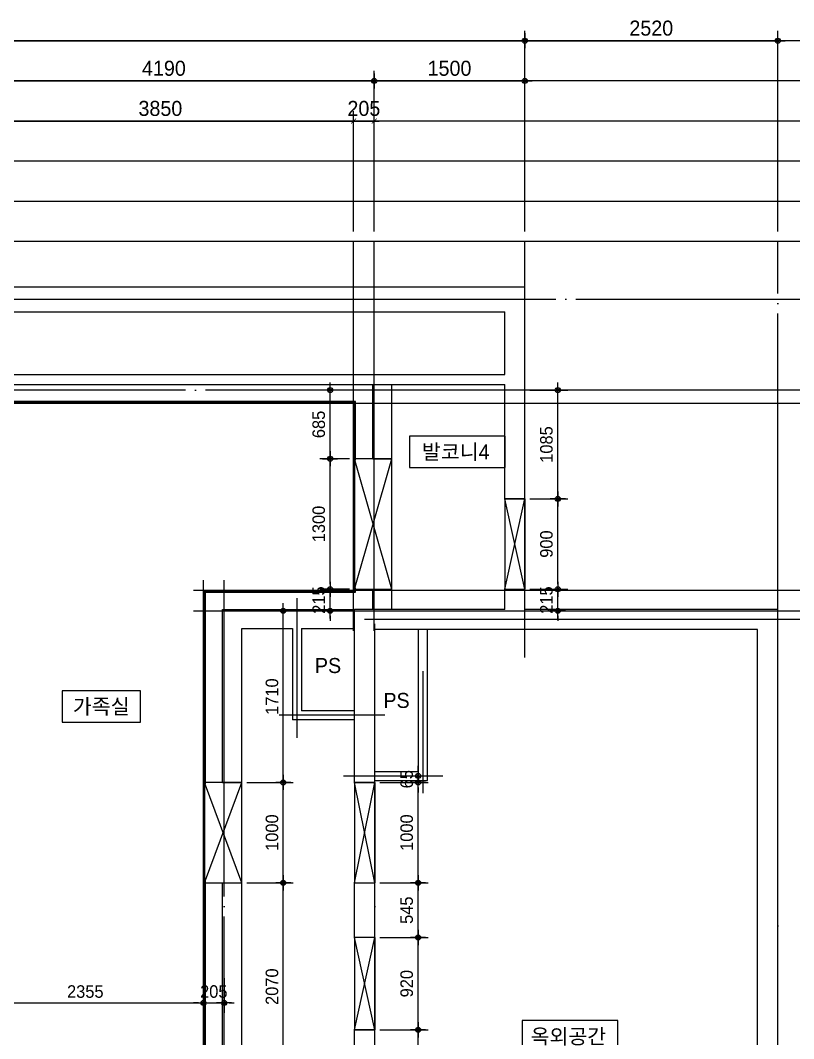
# Model space of a CAD drawing. Header units: millimetres. Extents: x 0 to 92204, y -190080 to 23760.
# Drawn here: x 26519 to 34222, y -176531 to -166385 of the extents above; entities that cross this region are included whole.
import ezdxf
from ezdxf.enums import TextEntityAlignment as Align

# ---------------------------------------------------------------- set-up
doc = ezdxf.new("R2010")
doc.units = ezdxf.units.MM
doc.header["$LTSCALE"] = 100
doc.linetypes.add('AUDIT_D_220706163347-0', pattern=[0])
doc.linetypes.add('CEN', pattern=[62, 60, -1, 0, -1])
doc.layers.get('defpoints').update_dxf_attribs({"color": 139})
for name, color, linetype in [('AA-XXXX-DIMS', 7, 'Continuous'), ('CEN_CON', 1, 'CEN'), ('CEN_WALL', 12, 'CEN'), ('CONC', 2, 'Continuous'), ('DIM', 7, 'AUDIT_D_220706163347-0'), ('ELE3_CON', 7, 'Continuous'), ('MC', 135, 'Continuous'), ('ROM', 7, 'AUDIT_D_220706163347-0'), ('WAL', 3, 'Continuous'), ('WAL_DRY', 7, 'Continuous'), ('실명', 3, 'AUDIT_D_220706163347-0'), ('실명박스', 7, 'AUDIT_D_220706163347-0'), ('창호-open', 4, 'Continuous')]:
    doc.layers.add(name, color=color, linetype=linetype)
doc.layers.add('AA-XXXX-MC', color=153, linetype='AUDIT_D_220706163347-0', plot=False)
doc.styles.add('HAUD01', font='Dotum.ttf')
doc.styles.add('돋움', font='Dotum.ttf')
doc.styles.add('맑은고딕', font='malgun.ttf', dxfattribs={"width": 0.9})
doc.dimstyles.new('DIM-50', dxfattribs={"dimscale": 50, "dimtxt": 3, "dimasz": 1, "dimexe": 2, "dimexo": 2, "dimgap": 1, "dimtad": 1, "dimdec": 0, "dimzin": 0, "dimdsep": 46, "dimtxsty": '맑은고딕', "dimblk1": 'DIMDOT', "dimblk2": 'DIMDOT', "dimsah": 1, "dimcen": 0.09, "dimdle": 2, "dimclrd": 7, "dimclre": 7, "dimclrt": 3, "dimadec": 0, "dimazin": 0, "dimtfac": 1, "dimtdec": 0, "dimtix": 1, "dimtmove": 2, "dimatfit": 3, "dimldrblk": 'DIMDOT', "dimfxl": 1, "dimtolj": 1, "dimtzin": 0, "dimarcsym": 0})
doc.dimstyles.new('MCDIM-50', dxfattribs={"dimscale": 50, "dimtxt": 3, "dimasz": 1, "dimexe": 2, "dimexo": 2, "dimgap": 1, "dimtad": 1, "dimdec": 0, "dimzin": 0, "dimdsep": 46, "dimtxsty": '맑은고딕', "dimblk1": 'ARCHTICK', "dimblk2": 'ARCHTICK', "dimsah": 1, "dimcen": 0.09, "dimdle": 2, "dimclrd": 7, "dimclre": 7, "dimclrt": 3, "dimadec": 0, "dimazin": 0, "dimtfac": 1, "dimtdec": 0, "dimtix": 1, "dimtmove": 2, "dimatfit": 3, "dimldrblk": 'ARCHTICK', "dimfxl": 1, "dimtolj": 1, "dimtzin": 0, "dimarcsym": 0})
doc.dimstyles.new('내부100', dxfattribs={"dimscale": 50, "dimtxt": 2.5, "dimasz": 1, "dimexe": 2, "dimexo": 1, "dimgap": 1, "dimtad": 1, "dimdec": 0, "dimzin": 0, "dimdsep": 46, "dimtxsty": '돋움', "dimblk1": 'DIMDOT', "dimblk2": 'DIMDOT', "dimsah": 1, "dimcen": 0.09, "dimdle": 2, "dimclrd": 7, "dimclre": 7, "dimclrt": 3, "dimadec": 0, "dimazin": 0, "dimtfac": 1, "dimtdec": 0, "dimtix": 1, "dimtmove": 2, "dimatfit": 3, "dimldrblk": 'DIMDOT', "dimfxl": 1, "dimtolj": 1, "dimtzin": 0, "dimarcsym": 0})

# ---------------------------------------------------------------- blocks, each defined once
blk = doc.blocks.new('U-131B(기본)', base_point=(-85340, -187586))
at = {"layer": 'CEN_CON'}
for p, q in [((-58330, -179306), (-58330, -175556)), ((-55810, -188079), (-55810, -175556)), ((-55510, -176641), (-64385, -176641)), ((-55510, -178926), (-59925, -178926)), ((-59825, -187886), (-59825, -178969))]:
    blk.add_line(p, q, dxfattribs=at)
at = {"layer": 'CEN_WALL'}
for p, q in [((-59830, -179041), (-59830, -175556)), ((-61325, -187886), (-61325, -178536)), ((-60600, -178716), (-60600, -180106)), ((-61630, -178841), (-59535, -178841)), ((-59345, -179441), (-59345, -180656)), ((-59725, -179881), (-60775, -179881)), ((-60135, -180486), (-59145, -180486))]:
    blk.add_line(p, q, dxfattribs=at)
at = {"layer": 'CONC'}
for p, q in [((-64285, -175611), (-58330, -175611)), ((-58330, -177726), (-58330, -175611)), ((-64035, -175861), (-58530, -175861)), ((-58530, -176486), (-58530, -175861)), ((-64035, -176486), (-59445, -176486)), ((-59445, -176486), (-58530, -176486)), ((-64035, -176586), (-59445, -176586)), ((-59445, -176586), (-58530, -176586)), ((-58530, -177726), (-58530, -176586)), ((-58530, -177726), (-58330, -177726)), ((-58530, -178826), (-58530, -178626)), ((-58530, -178626), (-58330, -178626)), ((-58330, -179026), (-58330, -178626)), ((-60025, -180551), (-60025, -178826)), ((-58530, -178826), (-60025, -178826)), ((-59825, -180551), (-59825, -179026)), ((-58330, -179026), (-59825, -179026)), ((-59825, -180551), (-59825, -179026)), ((-60025, -180551), (-59825, -180551)), ((-60025, -181896), (-60025, -181551)), ((-60025, -181551), (-59825, -181551)), ((-59825, -182096), (-59825, -181551)), ((-60025, -182096), (-60025, -181896)), ((-59825, -182096), (-60025, -182096)), ((-60025, -184401), (-60025, -183016)), ((-59825, -183016), (-60025, -183016)), ((-59825, -184401), (-59825, -183016))]:
    blk.add_line(p, q, dxfattribs=at)
at = {"layer": 'ELE3_CON'}
for p, q in [((-58530, -177726), (-58530, -178626)), ((-58330, -177726), (-58330, -178626)), ((-55810, -178826), (-58330, -178826)), ((-55810, -187586), (-55810, -178826)), ((-56010, -179026), (-58330, -179026)), ((-56010, -187386), (-56010, -179026)), ((-60025, -180551), (-60025, -181551)), ((-59825, -180551), (-59825, -181551)), ((-60025, -182096), (-60025, -183016)), ((-59825, -182096), (-59825, -183016))]:
    blk.add_line(p, q, dxfattribs=at)
at = {"layer": 'MC'}
for p, q in [((-60035, -179041), (-60035, -175556)), ((-55510, -176776), (-64385, -176776)), ((-61530, -187886), (-61530, -178536)), ((-61630, -178636), (-59535, -178636))]:
    blk.add_line(p, q, dxfattribs=at)
at = {"layer": 'WAL'}
for p, q in [((-59845, -177326), (-59845, -176586)), ((-59655, -177326), (-59655, -176586)), ((-59845, -177326), (-59655, -177326)), ((-59845, -178826), (-59845, -178626)), ((-59845, -178626), (-59655, -178626)), ((-59655, -178826), (-59655, -178626)), ((-61340, -178826), (-60025, -178826)), ((-61340, -180551), (-61340, -178826)), ((-61150, -179016), (-60645, -179016)), ((-61150, -180551), (-61150, -179016)), ((-60645, -179016), (-60645, -179926)), ((-60555, -179016), (-60555, -179836)), ((-60555, -179016), (-60025, -179016)), ((-59390, -180441), (-59390, -179026)), ((-59300, -180531), (-59300, -179026)), ((-60025, -179836), (-60555, -179836)), ((-60025, -179926), (-60645, -179926)), ((-59825, -180441), (-59390, -180441)), ((-61340, -180551), (-61150, -180551)), ((-59825, -180531), (-59300, -180531)), ((-61340, -183841), (-61340, -181551)), ((-61340, -181551), (-61150, -181551)), ((-61150, -183841), (-61150, -181551))]:
    blk.add_line(p, q, dxfattribs=at)
at = {"layer": 'WAL_DRY'}
for p, q in [((-60015, -176756), (-63905, -176756)), ((-60025, -176766), (-63895, -176766)), ((-60025, -177341), (-60025, -176766)), ((-60015, -177341), (-60015, -176756)), ((-61520, -178646), (-60025, -178646)), ((-61520, -180566), (-61520, -178646)), ((-61510, -178656), (-60015, -178656)), ((-61510, -180566), (-61510, -178656)), ((-60025, -178646), (-60025, -178611)), ((-60015, -178656), (-60015, -178611)), ((-61520, -183856), (-61520, -181536)), ((-61510, -183856), (-61510, -181536))]:
    blk.add_line(p, q, dxfattribs=at)
blk = doc.blocks.new('DIMDOT')
at = {"layer": 'AA-XXXX-DIMS'}
for p, q in [((-1.5, 0), (1.5, 0)), ((0, -1.5), (0, 1.5))]:
    blk.add_line(p, q, dxfattribs=at)
for radius in [0.5, 0.25]:
    blk.add_circle((0, 0), radius, dxfattribs=at)
blk = doc.blocks.new('*D2512')
at = {"layer": 'defpoints', "color": 0, "transparency": 16777216}
for p in [(30044, -190748), (25854, -192348), (30044, -192348)]:
    blk.add_point(p, dxfattribs=at)
at = {"layer": 'DIM', "color": 7, "lineweight": -2, "transparency": 16777216}
for p, q in [((25854, -192248), (25854, -190648)), ((30044, -192248), (30044, -190648)), ((25904, -190748), (29994, -190748))]:
    blk.add_line(p, q, dxfattribs=at)
at = {"layer": 'DIM', "color": 7, "lineweight": -2, "transparency": 16777216, "xscale": 50, "yscale": 50, "zscale": 50, "rotation": 180}
blk.add_blockref('DIMDOT', (25854, -190748), dxfattribs=at)
at = {"layer": 'DIM', "color": 7, "lineweight": -2, "transparency": 16777216, "xscale": 50, "yscale": 50, "zscale": 50}
blk.add_blockref('DIMDOT', (30044, -190748), dxfattribs=at)
at = {"layer": 'DIM', "color": 3, "transparency": 16777216, "insert": (27949, -190623), "char_height": 150, "attachment_point": 5, "style": 'HAUD01'}
blk.add_mtext('\\A1;4190', dxfattribs=at)
blk = doc.blocks.new('*D2513')
at = {"layer": 'defpoints', "color": 0, "transparency": 16777216}
for p in [(31544, -190748), (30044, -192348), (31544, -192348)]:
    blk.add_point(p, dxfattribs=at)
at = {"layer": 'DIM', "color": 7, "lineweight": -2, "transparency": 16777216}
for p, q in [((30044, -192248), (30044, -190648)), ((31544, -192248), (31544, -190648)), ((30094, -190748), (31494, -190748))]:
    blk.add_line(p, q, dxfattribs=at)
at = {"layer": 'DIM', "color": 7, "lineweight": -2, "transparency": 16777216, "xscale": 50, "yscale": 50, "zscale": 50, "rotation": 180}
blk.add_blockref('DIMDOT', (30044, -190748), dxfattribs=at)
at = {"layer": 'DIM', "color": 7, "lineweight": -2, "transparency": 16777216, "xscale": 50, "yscale": 50, "zscale": 50}
blk.add_blockref('DIMDOT', (31544, -190748), dxfattribs=at)
at = {"layer": 'DIM', "color": 3, "transparency": 16777216, "insert": (30794, -190623), "char_height": 150, "attachment_point": 5, "style": 'HAUD01'}
blk.add_mtext('\\A1;1500', dxfattribs=at)
blk = doc.blocks.new('*D2514')
at = {"layer": 'defpoints', "color": 0, "transparency": 16777216}
for p in [(34064, -190348), (31544, -192348), (34064, -192348)]:
    blk.add_point(p, dxfattribs=at)
at = {"layer": 'DIM', "color": 7, "lineweight": -2, "transparency": 16777216}
for p, q in [((31544, -192248), (31544, -190248)), ((34064, -192248), (34064, -190248)), ((31594, -190348), (34014, -190348))]:
    blk.add_line(p, q, dxfattribs=at)
at = {"layer": 'DIM', "color": 7, "lineweight": -2, "transparency": 16777216, "xscale": 50, "yscale": 50, "zscale": 50, "rotation": 180}
blk.add_blockref('DIMDOT', (31544, -190348), dxfattribs=at)
at = {"layer": 'DIM', "color": 7, "lineweight": -2, "transparency": 16777216, "xscale": 50, "yscale": 50, "zscale": 50}
blk.add_blockref('DIMDOT', (34064, -190348), dxfattribs=at)
at = {"layer": 'DIM', "color": 3, "transparency": 16777216, "insert": (32804, -190223), "char_height": 150, "attachment_point": 5, "style": 'HAUD01'}
blk.add_mtext('\\A1;2520', dxfattribs=at)
blk = doc.blocks.new('*D2515')
at = {"layer": 'defpoints', "color": 0, "transparency": 16777216}
for p in [(31544, -190348), (4534, -192348), (31544, -192348)]:
    blk.add_point(p, dxfattribs=at)
at = {"layer": 'DIM', "color": 7, "lineweight": -2, "transparency": 16777216}
for p, q in [((4534, -192248), (4534, -190248)), ((31544, -192248), (31544, -190248)), ((4584, -190348), (31494, -190348))]:
    blk.add_line(p, q, dxfattribs=at)
at = {"layer": 'DIM', "color": 7, "lineweight": -2, "transparency": 16777216, "xscale": 50, "yscale": 50, "zscale": 50, "rotation": 180}
blk.add_blockref('DIMDOT', (4534, -190348), dxfattribs=at)
at = {"layer": 'DIM', "color": 7, "lineweight": -2, "transparency": 16777216, "xscale": 50, "yscale": 50, "zscale": 50}
blk.add_blockref('DIMDOT', (31544, -190348), dxfattribs=at)
at = {"layer": 'DIM', "color": 3, "transparency": 16777216, "insert": (18039, -190223), "char_height": 150, "attachment_point": 5, "style": 'HAUD01'}
blk.add_mtext('\\A1;27010', dxfattribs=at)
blk = doc.blocks.new('_ArchTick')
at = {"color": 0, "linetype": 'ByBlock', "const_width": 0.15}
blk.add_lwpolyline([(-0.5, -0.5), (0.5, 0.5)], dxfattribs=at)
blk = doc.blocks.new('*D2532')
at = {"layer": 'defpoints', "color": 0, "linetype": 'ByBlock', "transparency": 16777216}
for p in [(29839, -191148), (25989, -192348), (29839, -192348)]:
    blk.add_point(p, dxfattribs=at)
at = {"layer": 'DIM', "color": 7, "linetype": 'ByBlock', "lineweight": -2, "transparency": 16777216}
for p, q in [((25989, -192248), (25989, -191048)), ((29839, -192248), (29839, -191048)), ((25889, -191148), (29939, -191148))]:
    blk.add_line(p, q, dxfattribs=at)
at = {"layer": 'DIM', "color": 7, "linetype": 'ByBlock', "lineweight": -2, "transparency": 16777216, "xscale": 50, "yscale": 50, "zscale": 50, "rotation": 180}
blk.add_blockref('_ArchTick', (25989, -191148), dxfattribs=at)
at = {"layer": 'DIM', "color": 7, "linetype": 'ByBlock', "lineweight": -2, "transparency": 16777216, "xscale": 50, "yscale": 50, "zscale": 50}
blk.add_blockref('_ArchTick', (29839, -191148), dxfattribs=at)
at = {"layer": 'DIM', "color": 3, "linetype": 'ByBlock', "transparency": 16777216, "insert": (27914, -191023), "char_height": 150, "attachment_point": 5, "style": 'HAUD01'}
blk.add_mtext('\\A1;3850', dxfattribs=at)
blk = doc.blocks.new('*D2533')
at = {"layer": 'defpoints', "color": 0, "linetype": 'ByBlock', "transparency": 16777216}
for p in [(30044, -191148), (29839, -192348), (30044, -192348)]:
    blk.add_point(p, dxfattribs=at)
at = {"layer": 'DIM', "color": 7, "linetype": 'ByBlock', "lineweight": -2, "transparency": 16777216}
for p, q in [((29839, -192248), (29839, -191048)), ((30044, -192248), (30044, -191048)), ((29839, -191148), (29789, -191148)), ((29839, -191148), (30044, -191148)), ((30044, -191148), (30094, -191148))]:
    blk.add_line(p, q, dxfattribs=at)
at = {"layer": 'DIM', "color": 7, "linetype": 'ByBlock', "lineweight": -2, "transparency": 16777216, "xscale": 50, "yscale": 50, "zscale": 50}
blk.add_blockref('_ArchTick', (29839, -191148), dxfattribs=at)
at = {"layer": 'DIM', "color": 7, "linetype": 'ByBlock', "lineweight": -2, "transparency": 16777216, "xscale": 50, "yscale": 50, "zscale": 50, "rotation": 180}
blk.add_blockref('_ArchTick', (30044, -191148), dxfattribs=at)
at = {"layer": 'DIM', "color": 3, "linetype": 'ByBlock', "transparency": 16777216, "insert": (29941, -191023), "char_height": 150, "attachment_point": 5, "style": 'HAUD01'}
blk.add_mtext('\\A1;205', dxfattribs=at)
blk = doc.blocks.new('*D1482')
at = {"layer": 'defpoints', "color": 0, "transparency": 16777216}
for p in [(25989, -175878), (28344, -175878), (28344, -176175)]:
    blk.add_point(p, dxfattribs=at)
at = {"layer": 'DIM', "color": 7, "lineweight": -2, "transparency": 16777216}
for p, q in [((25989, -175928), (25989, -176275)), ((28344, -175928), (28344, -176275)), ((26039, -176175), (28294, -176175))]:
    blk.add_line(p, q, dxfattribs=at)
at = {"layer": 'DIM', "color": 7, "lineweight": -2, "transparency": 16777216, "xscale": 50, "yscale": 50, "zscale": 50, "rotation": 180}
blk.add_blockref('DIMDOT', (25989, -176175), dxfattribs=at)
at = {"layer": 'DIM', "color": 7, "lineweight": -2, "transparency": 16777216, "xscale": 50, "yscale": 50, "zscale": 50}
blk.add_blockref('DIMDOT', (28344, -176175), dxfattribs=at)
at = {"layer": 'DIM', "color": 3, "transparency": 16777216, "insert": (27166, -176062), "char_height": 125, "attachment_point": 5, "style": '돋움'}
blk.add_mtext('\\A1;2355', dxfattribs=at)
blk = doc.blocks.new('*D1483')
at = {"layer": 'defpoints', "color": 0, "transparency": 16777216}
for p in [(28344, -175878), (28549, -175878), (28549, -176175)]:
    blk.add_point(p, dxfattribs=at)
at = {"layer": 'DIM', "color": 7, "lineweight": -2, "transparency": 16777216}
for p, q in [((28344, -175928), (28344, -176275)), ((28549, -175928), (28549, -176275)), ((28294, -176175), (28244, -176175)), ((28344, -176175), (28549, -176175)), ((28599, -176175), (28649, -176175))]:
    blk.add_line(p, q, dxfattribs=at)
at = {"layer": 'DIM', "color": 7, "lineweight": -2, "transparency": 16777216, "xscale": 50, "yscale": 50, "zscale": 50}
blk.add_blockref('DIMDOT', (28344, -176175), dxfattribs=at)
at = {"layer": 'DIM', "color": 7, "lineweight": -2, "transparency": 16777216, "xscale": 50, "yscale": 50, "zscale": 50, "rotation": 180}
blk.add_blockref('DIMDOT', (28549, -176175), dxfattribs=at)
at = {"layer": 'DIM', "color": 3, "transparency": 16777216, "insert": (28446, -176062), "char_height": 125, "attachment_point": 5, "style": '돋움'}
blk.add_mtext('\\A1;205', dxfattribs=at)
blk = doc.blocks.new('*D1487')
at = {"layer": 'defpoints', "color": 0, "transparency": 16777216}
for p in [(28724, -174978), (29138, -174978), (28724, -177048)]:
    blk.add_point(p, dxfattribs=at)
at = {"layer": 'DIM', "color": 7, "lineweight": -2, "transparency": 16777216}
for p, q in [((28774, -174978), (29238, -174978)), ((29138, -176998), (29138, -175028)), ((28774, -177048), (29238, -177048))]:
    blk.add_line(p, q, dxfattribs=at)
at = {"layer": 'DIM', "color": 7, "lineweight": -2, "transparency": 16777216, "xscale": 50, "yscale": 50, "zscale": 50}
for p, rotation in [((29138, -174978), 90), ((29138, -177048), 270)]:
    blk.add_blockref('DIMDOT', p, dxfattribs=dict(at, rotation=rotation))
at = {"layer": 'DIM', "color": 3, "transparency": 16777216, "insert": (29026, -176013), "char_height": 125, "attachment_point": 5, "rotation": 90, "style": '돋움'}
blk.add_mtext('\\A1;2070', dxfattribs=at)
blk = doc.blocks.new('*D1488')
at = {"layer": 'defpoints', "color": 0, "transparency": 16777216}
for p in [(28724, -173978), (29138, -173978), (28724, -174978)]:
    blk.add_point(p, dxfattribs=at)
at = {"layer": 'DIM', "color": 7, "lineweight": -2, "transparency": 16777216}
for p, q in [((28774, -173978), (29238, -173978)), ((29138, -174928), (29138, -174028)), ((28774, -174978), (29238, -174978))]:
    blk.add_line(p, q, dxfattribs=at)
at = {"layer": 'DIM', "color": 7, "lineweight": -2, "transparency": 16777216, "xscale": 50, "yscale": 50, "zscale": 50}
for p, rotation in [((29138, -173978), 90), ((29138, -174978), 270)]:
    blk.add_blockref('DIMDOT', p, dxfattribs=dict(at, rotation=rotation))
at = {"layer": 'DIM', "color": 3, "transparency": 16777216, "insert": (29026, -174478), "char_height": 125, "attachment_point": 5, "rotation": 90, "style": '돋움'}
blk.add_mtext('\\A1;1000', dxfattribs=at)
blk = doc.blocks.new('*D1489')
at = {"layer": 'defpoints', "color": 0, "transparency": 16777216}
for p in [(28724, -172268), (29138, -172268), (28724, -173978)]:
    blk.add_point(p, dxfattribs=at)
at = {"layer": 'DIM', "color": 7, "lineweight": -2, "transparency": 16777216}
for p, q in [((28774, -172268), (29238, -172268)), ((29138, -173928), (29138, -172318)), ((28774, -173978), (29238, -173978))]:
    blk.add_line(p, q, dxfattribs=at)
at = {"layer": 'DIM', "color": 7, "lineweight": -2, "transparency": 16777216, "xscale": 50, "yscale": 50, "zscale": 50}
for p, rotation in [((29138, -172268), 90), ((29138, -173978), 270)]:
    blk.add_blockref('DIMDOT', p, dxfattribs=dict(at, rotation=rotation))
at = {"layer": 'DIM', "color": 3, "transparency": 16777216, "insert": (29026, -173123), "char_height": 125, "attachment_point": 5, "rotation": 90, "style": '돋움'}
blk.add_mtext('\\A1;1710', dxfattribs=at)
blk = doc.blocks.new('*D1493')
at = {"layer": 'defpoints', "color": 0, "transparency": 16777216}
for p in [(30049, -176443), (30481, -176443), (30049, -177048)]:
    blk.add_point(p, dxfattribs=at)
at = {"layer": 'DIM', "color": 7, "lineweight": -2, "transparency": 16777216}
for p, q in [((30099, -176443), (30581, -176443)), ((30481, -176998), (30481, -176493)), ((30099, -177048), (30581, -177048))]:
    blk.add_line(p, q, dxfattribs=at)
at = {"layer": 'DIM', "color": 7, "lineweight": -2, "transparency": 16777216, "xscale": 50, "yscale": 50, "zscale": 50}
for p, rotation in [((30481, -176443), 90), ((30481, -177048), 270)]:
    blk.add_blockref('DIMDOT', p, dxfattribs=dict(at, rotation=rotation))
at = {"layer": 'DIM', "color": 3, "transparency": 16777216, "insert": (30368, -176746), "char_height": 125, "attachment_point": 5, "rotation": 90, "style": '돋움'}
blk.add_mtext('\\A1;605', dxfattribs=at)
blk = doc.blocks.new('*D1494')
at = {"layer": 'defpoints', "color": 0, "transparency": 16777216}
for p in [(30049, -175523), (30481, -175523), (30049, -176443)]:
    blk.add_point(p, dxfattribs=at)
at = {"layer": 'DIM', "color": 7, "lineweight": -2, "transparency": 16777216}
for p, q in [((30099, -175523), (30581, -175523)), ((30481, -176393), (30481, -175573)), ((30099, -176443), (30581, -176443))]:
    blk.add_line(p, q, dxfattribs=at)
at = {"layer": 'DIM', "color": 7, "lineweight": -2, "transparency": 16777216, "xscale": 50, "yscale": 50, "zscale": 50}
for p, rotation in [((30481, -175523), 90), ((30481, -176443), 270)]:
    blk.add_blockref('DIMDOT', p, dxfattribs=dict(at, rotation=rotation))
at = {"layer": 'DIM', "color": 3, "transparency": 16777216, "insert": (30368, -175983), "char_height": 125, "attachment_point": 5, "rotation": 90, "style": '돋움'}
blk.add_mtext('\\A1;920', dxfattribs=at)
blk = doc.blocks.new('*D1495')
at = {"layer": 'defpoints', "color": 0, "transparency": 16777216}
for p in [(30049, -174978), (30481, -174978), (30049, -175523)]:
    blk.add_point(p, dxfattribs=at)
at = {"layer": 'DIM', "color": 7, "lineweight": -2, "transparency": 16777216}
for p, q in [((30099, -174978), (30581, -174978)), ((30481, -175473), (30481, -175028)), ((30099, -175523), (30581, -175523))]:
    blk.add_line(p, q, dxfattribs=at)
at = {"layer": 'DIM', "color": 7, "lineweight": -2, "transparency": 16777216, "xscale": 50, "yscale": 50, "zscale": 50}
for p, rotation in [((30481, -174978), 90), ((30481, -175523), 270)]:
    blk.add_blockref('DIMDOT', p, dxfattribs=dict(at, rotation=rotation))
at = {"layer": 'DIM', "color": 3, "transparency": 16777216, "insert": (30368, -175251), "char_height": 125, "attachment_point": 5, "rotation": 90, "style": '돋움'}
blk.add_mtext('\\A1;545', dxfattribs=at)
blk = doc.blocks.new('*D1496')
at = {"layer": 'defpoints', "color": 0, "transparency": 16777216}
for p in [(30049, -173978), (30481, -173978), (30049, -174978)]:
    blk.add_point(p, dxfattribs=at)
at = {"layer": 'DIM', "color": 7, "lineweight": -2, "transparency": 16777216}
for p, q in [((30099, -173978), (30581, -173978)), ((30481, -174928), (30481, -174028)), ((30099, -174978), (30581, -174978))]:
    blk.add_line(p, q, dxfattribs=at)
at = {"layer": 'DIM', "color": 7, "lineweight": -2, "transparency": 16777216, "xscale": 50, "yscale": 50, "zscale": 50}
for p, rotation in [((30481, -173978), 90), ((30481, -174978), 270)]:
    blk.add_blockref('DIMDOT', p, dxfattribs=dict(at, rotation=rotation))
at = {"layer": 'DIM', "color": 3, "transparency": 16777216, "insert": (30368, -174478), "char_height": 125, "attachment_point": 5, "rotation": 90, "style": '돋움'}
blk.add_mtext('\\A1;1000', dxfattribs=at)
blk = doc.blocks.new('*D1497')
at = {"layer": 'defpoints', "color": 0, "transparency": 16777216}
for p in [(30049, -173913), (30049, -173978), (30481, -173913)]:
    blk.add_point(p, dxfattribs=at)
at = {"layer": 'DIM', "color": 7, "lineweight": -2, "transparency": 16777216}
for p, q in [((30481, -173863), (30481, -173813)), ((30099, -173913), (30581, -173913)), ((30099, -173978), (30581, -173978)), ((30481, -173978), (30481, -173913)), ((30481, -174028), (30481, -174078))]:
    blk.add_line(p, q, dxfattribs=at)
at = {"layer": 'DIM', "color": 7, "lineweight": -2, "transparency": 16777216, "xscale": 50, "yscale": 50, "zscale": 50}
for p, rotation in [((30481, -173913), 270), ((30481, -173978), 90)]:
    blk.add_blockref('DIMDOT', p, dxfattribs=dict(at, rotation=rotation))
at = {"layer": 'DIM', "color": 3, "transparency": 16777216, "insert": (30368, -173946), "char_height": 125, "attachment_point": 5, "rotation": 90, "style": '돋움'}
blk.add_mtext('\\A1;65', dxfattribs=at)
blk = doc.blocks.new('*D1498')
at = {"layer": 'defpoints', "color": 0, "transparency": 16777216}
for p in [(31544, -172053), (31873, -172053), (31544, -172268)]:
    blk.add_point(p, dxfattribs=at)
at = {"layer": 'DIM', "color": 7, "lineweight": -2, "transparency": 16777216}
for p, q in [((31873, -172003), (31873, -171953)), ((31594, -172053), (31973, -172053)), ((31873, -172268), (31873, -172053)), ((31594, -172268), (31973, -172268)), ((31873, -172318), (31873, -172368))]:
    blk.add_line(p, q, dxfattribs=at)
at = {"layer": 'DIM', "color": 7, "lineweight": -2, "transparency": 16777216, "xscale": 50, "yscale": 50, "zscale": 50}
for p, rotation in [((31873, -172053), 270), ((31873, -172268), 90)]:
    blk.add_blockref('DIMDOT', p, dxfattribs=dict(at, rotation=rotation))
at = {"layer": 'DIM', "color": 3, "transparency": 16777216, "insert": (31760, -172161), "char_height": 125, "attachment_point": 5, "rotation": 90, "style": '돋움'}
blk.add_mtext('\\A1;215', dxfattribs=at)
blk = doc.blocks.new('*D1499')
at = {"layer": 'defpoints', "color": 0, "transparency": 16777216}
for p in [(31544, -171153), (31873, -171153), (31544, -172053)]:
    blk.add_point(p, dxfattribs=at)
at = {"layer": 'DIM', "color": 7, "lineweight": -2, "transparency": 16777216}
for p, q in [((31594, -171153), (31973, -171153)), ((31873, -172003), (31873, -171203)), ((31594, -172053), (31973, -172053))]:
    blk.add_line(p, q, dxfattribs=at)
at = {"layer": 'DIM', "color": 7, "lineweight": -2, "transparency": 16777216, "xscale": 50, "yscale": 50, "zscale": 50}
for p, rotation in [((31873, -171153), 90), ((31873, -172053), 270)]:
    blk.add_blockref('DIMDOT', p, dxfattribs=dict(at, rotation=rotation))
at = {"layer": 'DIM', "color": 3, "transparency": 16777216, "insert": (31760, -171603), "char_height": 125, "attachment_point": 5, "rotation": 90, "style": '돋움'}
blk.add_mtext('\\A1;900', dxfattribs=at)
blk = doc.blocks.new('*D1500')
at = {"layer": 'defpoints', "color": 0, "transparency": 16777216}
for p in [(31544, -170068), (31873, -170068), (31544, -171153)]:
    blk.add_point(p, dxfattribs=at)
at = {"layer": 'DIM', "color": 7, "lineweight": -2, "transparency": 16777216}
for p, q in [((31594, -170068), (31973, -170068)), ((31873, -171103), (31873, -170118)), ((31594, -171153), (31973, -171153))]:
    blk.add_line(p, q, dxfattribs=at)
at = {"layer": 'DIM', "color": 7, "lineweight": -2, "transparency": 16777216, "xscale": 50, "yscale": 50, "zscale": 50}
for p, rotation in [((31873, -170068), 90), ((31873, -171153), 270)]:
    blk.add_blockref('DIMDOT', p, dxfattribs=dict(at, rotation=rotation))
at = {"layer": 'DIM', "color": 3, "transparency": 16777216, "insert": (31760, -170611), "char_height": 125, "attachment_point": 5, "rotation": 90, "style": '돋움'}
blk.add_mtext('\\A1;1085', dxfattribs=at)
blk = doc.blocks.new('*D1501')
at = {"layer": 'defpoints', "color": 0, "transparency": 16777216}
for p in [(29604, -172053), (29849, -172053), (29849, -172268)]:
    blk.add_point(p, dxfattribs=at)
at = {"layer": 'DIM', "color": 7, "lineweight": -2, "transparency": 16777216}
for p, q in [((29604, -172003), (29604, -171953)), ((29799, -172053), (29504, -172053)), ((29604, -172268), (29604, -172053)), ((29799, -172268), (29504, -172268)), ((29604, -172318), (29604, -172368))]:
    blk.add_line(p, q, dxfattribs=at)
at = {"layer": 'DIM', "color": 7, "lineweight": -2, "transparency": 16777216, "xscale": 50, "yscale": 50, "zscale": 50}
for p, rotation in [((29604, -172053), 270), ((29604, -172268), 90)]:
    blk.add_blockref('DIMDOT', p, dxfattribs=dict(at, rotation=rotation))
at = {"layer": 'DIM', "color": 3, "transparency": 16777216, "insert": (29492, -172161), "char_height": 125, "attachment_point": 5, "rotation": 90, "style": '돋움'}
blk.add_mtext('\\A1;215', dxfattribs=at)
blk = doc.blocks.new('*D1502')
at = {"layer": 'defpoints', "color": 0, "transparency": 16777216}
for p in [(29604, -170753), (29849, -170753), (29849, -172053)]:
    blk.add_point(p, dxfattribs=at)
at = {"layer": 'DIM', "color": 7, "lineweight": -2, "transparency": 16777216}
for p, q in [((29799, -170753), (29504, -170753)), ((29604, -172003), (29604, -170803)), ((29799, -172053), (29504, -172053))]:
    blk.add_line(p, q, dxfattribs=at)
at = {"layer": 'DIM', "color": 7, "lineweight": -2, "transparency": 16777216, "xscale": 50, "yscale": 50, "zscale": 50}
for p, rotation in [((29604, -170753), 90), ((29604, -172053), 270)]:
    blk.add_blockref('DIMDOT', p, dxfattribs=dict(at, rotation=rotation))
at = {"layer": 'DIM', "color": 3, "transparency": 16777216, "insert": (29492, -171403), "char_height": 125, "attachment_point": 5, "rotation": 90, "style": '돋움'}
blk.add_mtext('\\A1;1300', dxfattribs=at)
blk = doc.blocks.new('*D1503')
at = {"layer": 'defpoints', "color": 0, "transparency": 16777216}
for p in [(29604, -170068), (29849, -170068), (29849, -170753)]:
    blk.add_point(p, dxfattribs=at)
at = {"layer": 'DIM', "color": 7, "lineweight": -2, "transparency": 16777216}
for p, q in [((29799, -170068), (29504, -170068)), ((29604, -170703), (29604, -170118)), ((29799, -170753), (29504, -170753))]:
    blk.add_line(p, q, dxfattribs=at)
at = {"layer": 'DIM', "color": 7, "lineweight": -2, "transparency": 16777216, "xscale": 50, "yscale": 50, "zscale": 50}
for p, rotation in [((29604, -170068), 90), ((29604, -170753), 270)]:
    blk.add_blockref('DIMDOT', p, dxfattribs=dict(at, rotation=rotation))
at = {"layer": 'DIM', "color": 3, "transparency": 16777216, "insert": (29492, -170411), "char_height": 125, "attachment_point": 5, "rotation": 90, "style": '돋움'}
blk.add_mtext('\\A1;685', dxfattribs=at)
blk = doc.blocks.new('DIM-1108')
at = {"layer": 'DIM'}
for base, p1, p2, override, picture, middle in [((31543.8, -190348.2), (4533.8, -192348.2), (31543.8, -192348.2), {"dimscale": 50, "dimtxsty": 'HAUD01'}, '*D2515', (18038.8, -190223.1)), ((34063.8, -190348.2), (31543.8, -192348.2), (34063.8, -192348.2), {"dimtxsty": 'HAUD01'}, '*D2514', (32803.8, -190223.1)), ((30043.8, -190748.2), (25853.8, -192348.2), (30043.8, -192348.2), {"dimscale": 50, "dimtxsty": 'HAUD01'}, '*D2512', (27948.8, -190623.1)), ((31543.8, -190748.2), (30043.8, -192348.2), (31543.8, -192348.2), {"dimscale": 50, "dimtxsty": 'HAUD01'}, '*D2513', (30793.8, -190623.1))]:
    dim = blk.add_linear_dim(base=base, p1=p1, p2=p2, dimstyle='DIM-50', override=override, dxfattribs=at)
    dim.commit()
    dim.dimension.update_dxf_attribs({"geometry": picture, "text_midpoint": middle})
at = {"layer": 'DIM', "linetype": 'ByBlock'}
for base, p1, p2, picture, middle in [((29838.8, -191148.2), (25988.8, -192348.2), (29838.8, -192348.2), '*D2532', (27913.8, -191023.1)), ((30043.8, -191148.2), (29838.8, -192348.2), (30043.8, -192348.2), '*D2533', (29941.3, -191023.1))]:
    dim = blk.add_linear_dim(base=base, p1=p1, p2=p2, dimstyle='MCDIM-50', override={"dimtxsty": 'HAUD01'}, dxfattribs=at)
    dim.commit()
    dim.dimension.update_dxf_attribs({"geometry": picture, "text_midpoint": middle})

msp = doc.modelspace()

# ---------------------------------------------------------------- linework, layer by layer
at = {"layer": 'AA-XXXX-MC'}
for p, q in [((29838.8, -169038.2), (29838.8, -168588.2)), ((30338.8, -172063.2), (34663.8, -172063.2))]:
    msp.add_line(p, q, dxfattribs=at)
at = {"layer": 'CEN_CON'}
for p, q in [((30043.8, -169038.2), (30043.8, -168588.2)), ((31543.8, -169038.2), (31543.8, -168588.2)), ((34063.8, -169038.2), (34063.8, -168588.2)), ((25853.8, -169163.2), (34663.8, -169163.2)), ((30338.8, -172268.2), (34663.8, -172268.2))]:
    msp.add_line(p, q, dxfattribs=at)
at = {"layer": 'defpoints'}
for points in [[(36663.8, -166588.2), (1928.8, -166588.2), (1928.8, -183313.2), (36663.8, -183313.2)], [(36263.8, -166988.2), (2328.8, -166988.2), (2328.8, -182913.2), (36263.8, -182913.2)], [(35863.8, -167388.2), (2728.8, -167388.2), (2728.8, -182513.2), (35863.8, -182513.2)], [(35463.8, -167788.2), (3128.8, -167788.2), (3128.8, -182113.2), (35463.8, -182113.2)], [(35063.8, -168188.2), (3528.8, -168188.2), (3528.8, -181713.2), (35063.8, -181713.2)], [(34663.8, -168588.2), (3928.8, -168588.2), (3928.8, -181313.2), (34663.8, -181313.2)]]:
    msp.add_lwpolyline(points, close=True, dxfattribs=at)
at = {"layer": '실명박스'}
for points in [[(30394.9, -170527.5), (30394.9, -170840), (31347.5, -170840), (31347.5, -170527.5)], [(26935.3, -173065), (26935.3, -173377.5), (27716.9, -173377.5), (27716.9, -173065)], [(31517.1, -176351.3), (31517.1, -176663.8), (32469.7, -176663.8), (32469.7, -176351.3)]]:
    msp.add_lwpolyline(points, close=True, dxfattribs=at)
at = {"layer": '창호-open'}
for p, q in [((30218.8, -172053.2), (29848.8, -170753.2)), ((29848.8, -172053.2), (30218.8, -170753.2)), ((31543.8, -172053.2), (31343.8, -171153.2)), ((31343.8, -172053.2), (31543.8, -171153.2)), ((28723.8, -174978.2), (28353.8, -173978.2)), ((28353.8, -174978.2), (28723.8, -173978.2)), ((30048.8, -174978.2), (29848.8, -173978.2)), ((29848.8, -174978.2), (30048.8, -173978.2)), ((30048.8, -176443.2), (29848.8, -175523.2)), ((29848.8, -176443.2), (30048.8, -175523.2))]:
    msp.add_line(p, q, dxfattribs=at)
for points in [[(30218.8, -172053.2), (30218.8, -170753.2), (29848.8, -170753.2), (29848.8, -172053.2)], [(31543.8, -172053.2), (31543.8, -171153.2), (31343.8, -171153.2), (31343.8, -172053.2)], [(28723.8, -174978.2), (28723.8, -173978.2), (28353.8, -173978.2), (28353.8, -174978.2)], [(30048.8, -174978.2), (30048.8, -173978.2), (29848.8, -173978.2), (29848.8, -174978.2)], [(30048.8, -176443.2), (30048.8, -175523.2), (29848.8, -175523.2), (29848.8, -176443.2)]]:
    msp.add_lwpolyline(points, close=True, dxfattribs=at)

# ---------------------------------------------------------------- block references
for name, p in [('DIM-1108', (0, 23760)), ('U-131B(기본)', (4533.8, -181013.2))]:
    msp.add_blockref(name, p)

# ---------------------------------------------------------------- texts
at = {"layer": 'ROM', "color": 3, "style": 'HAUD01'}
for p in [(29583.8, -172813.2), (30266.3, -173160.7)]:
    msp.add_text('PS', height=150, dxfattribs=at).set_placement(p, align=Align.MIDDLE)
at = {"layer": '실명', "style": 'HAUD01'}
for s, p in [('발코니4', (30856.5, -170682.7)), ('가족실', (27324.7, -173219)), ('옥외공간', (31978.7, -176506.5))]:
    msp.add_text(s, height=150, dxfattribs=at).set_placement(p, align=Align.MIDDLE)

# ---------------------------------------------------------------- dimensions: what is measured, and where the dimension line sits
at = {"layer": 'DIM'}
for base, p1, p2, angle, picture, middle in [((29604.4, -170068.2), (29848.8, -170753.2), (29848.8, -170068.2), 90, '*D1503', (29491.8, -170410.7)), ((31872.6, -170068.2), (31543.8, -171153.2), (31543.8, -170068.2), 270, '*D1500', (31760.1, -170610.7)), ((29604.4, -170753.2), (29848.8, -172053.2), (29848.8, -170753.2), 90, '*D1502', (29491.8, -171403.2)), ((31872.6, -171153.2), (31543.8, -172053.2), (31543.8, -171153.2), 270, '*D1499', (31760.1, -171603.2)), ((29604.4, -172053.2), (29848.8, -172268.2), (29848.8, -172053.2), 90, '*D1501', (29491.8, -172160.7)), ((31872.6, -172053.2), (31543.8, -172268.2), (31543.8, -172053.2), 270, '*D1498', (31760.1, -172160.7)), ((29138.2, -172268.2), (28723.8, -173978.2), (28723.8, -172268.2), 270, '*D1489', (29025.6, -173123.2)), ((30480.7, -173913.2), (30048.8, -173978.2), (30048.8, -173913.2), 270.00003, '*D1497', (30368.1, -173945.7)), ((29138.2, -173978.2), (28723.8, -174978.2), (28723.8, -173978.2), 270, '*D1488', (29025.6, -174478.2)), ((30480.7, -173978.2), (30048.8, -174978.2), (30048.8, -173978.2), 270.00003, '*D1496', (30368.1, -174478.2)), ((29138.2, -174978.2), (28723.8, -177048.2), (28723.8, -174978.2), 270, '*D1487', (29025.6, -176013.2)), ((30480.7, -174978.2), (30048.8, -175523.2), (30048.8, -174978.2), 270.00003, '*D1495', (30368.1, -175250.7)), ((30480.7, -175523.2), (30048.8, -176443.2), (30048.8, -175523.2), 270.00003, '*D1494', (30368.1, -175983.2)), ((28343.8, -176174.6), (25988.8, -175878.2), (28343.8, -175878.2), 180, '*D1482', (27166.3, -176062)), ((28548.8, -176174.6), (28343.8, -175878.2), (28548.8, -175878.2), 180, '*D1483', (28446.3, -176062)), ((30480.7, -176443.2), (30048.8, -177048.2), (30048.8, -176443.2), 270.00003, '*D1493', (30368.1, -176745.7))]:
    dim = msp.add_linear_dim(base=base, p1=p1, p2=p2, angle=angle, dimstyle='내부100', override={"dimscale": 50}, dxfattribs=at)
    dim.commit()
    dim.dimension.update_dxf_attribs({"geometry": picture, "text_midpoint": middle})

doc.saveas('drawing.dxf')
